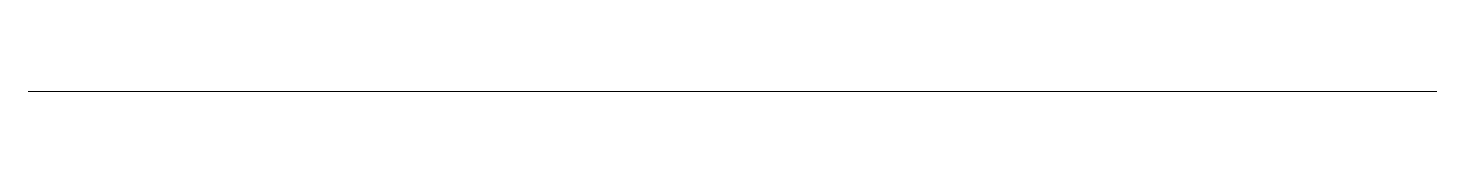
# Model space of a CAD drawing. Header units: millimetres. Extents: x 0 to 10, y 0 to 0.
import ezdxf

# ---------------------------------------------------------------- set-up
doc = ezdxf.new("R2010")
doc.units = ezdxf.units.MM
doc.layers.add('LINES', color=1, linetype='Continuous', lineweight=0)

msp = doc.modelspace()

# ---------------------------------------------------------------- linework, layer by layer
at = {"layer": 'LINES'}
msp.add_line((0, 0), (10, 0), dxfattribs=at)

doc.saveas('drawing.dxf')
